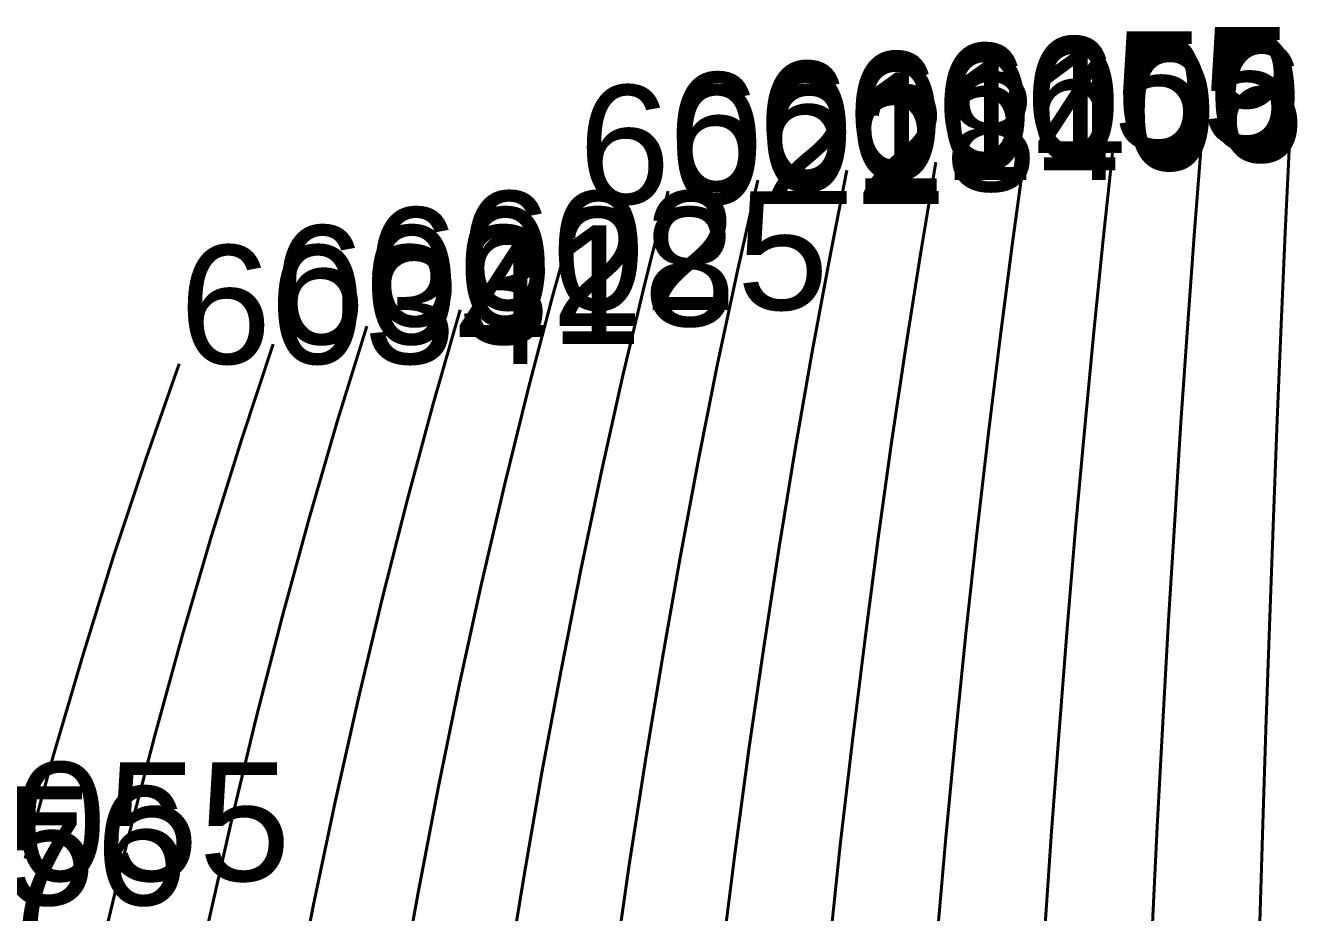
# Model space of a CAD drawing. Extents: x -25.3 to 28.3, y -25.5 to 26.5.
# Drawn here: x -11.76 to -1.09, y 19 to 26.48 of the extents above; entities that cross this region are included whole.
import ezdxf

# ---------------------------------------------------------------- set-up
doc = ezdxf.new("R2010")
doc.units = 0
doc.header["$MEASUREMENT"] = 0
doc.layers.add('Errors', color=12, linetype='CONTINUOUS')
doc.layers.add('UpperTendons', color=123, linetype='CONTINUOUS', lineweight=40)
doc.styles.get("Standard").update_dxf_attribs({"font": 'arial.ttf', "width": 40, "oblique": 50})

msp = doc.modelspace()

# ---------------------------------------------------------------- linework, layer by layer
at = {"layer": 'UpperTendons'}
for p, q in [((-2.68118, 24.67282, 24.96203), (-2.59938, 25.42876, 24.20045)), ((-1.91427, 24.70809, 24.99772), (-1.8557, 25.46292, 24.23296)), ((-1.14822, 24.73154, 25.02144), (-1.11303, 25.48563, 24.25457)), ((-4.21891, 24.56633, 24.8543), (-4.09125, 25.32556, 24.10223)), ((-3.44928, 24.62562, 24.91428), (-3.34443, 25.38302, 24.15692)), ((-4.99038, 24.49477, 24.7819), (-4.84021, 25.25616, 24.03619)), ((-5.764, 24.4107, 24.69684), (-5.59169, 25.1746, 23.95856)), ((-6.54006, 24.31386, 24.59886), (-6.34604, 25.08057, 23.86908)), ((-7.31886, 24.20392, 24.48764), (-7.1036, 24.97376, 23.76742)), ((-2.76045, 23.8941, 25.70004), (-2.68118, 24.67282, 24.96203)), ((-1.97103, 23.93031, 25.73898), (-1.91427, 24.70809, 24.99772)), ((-1.18233, 23.95439, 25.76488), (-1.14822, 24.73154, 25.02144)), ((-4.34252, 23.78483, 25.5825), (-4.21891, 24.56633, 24.8543)), ((-3.55085, 23.84566, 25.64793), (-3.44928, 24.62562, 24.91428)), ((-5.1357, 23.71144, 25.50357), (-4.99038, 24.49477, 24.7819)), ((-5.93065, 23.62528, 25.41089), (-5.764, 24.4107, 24.69684)), ((-6.72759, 23.52609, 25.3042), (-6.54006, 24.31386, 24.59886)), ((-7.52674, 23.41357, 25.18319), (-7.31886, 24.20392, 24.48764)), ((-8.32828, 23.28741, 25.04748), (-8.10063, 24.08055, 24.36282)), ((-9.13237, 23.14722, 24.89671), (-8.88561, 23.94334, 24.224)), ((-2.02595, 23.13032, 26.45607), (-1.97103, 23.93031, 25.73898)), ((-1.21534, 23.15491, 26.4842), (-1.18233, 23.95439, 25.76488)), ((-3.64905, 23.0439, 26.35722), (-3.55085, 23.84566, 25.64793)), ((-2.83711, 23.09335, 26.41379), (-2.76045, 23.8941, 25.70004)), ((-9.93914, 22.99261, 24.73041), (-9.67402, 23.79186, 24.07074)), ((-5.27607, 22.90699, 26.20063), (-5.1357, 23.71144, 25.50357)), ((-4.46197, 22.98183, 26.28624), (-4.34252, 23.78483, 25.5825)), ((-10.74869, 22.82313, 24.54812), (-10.46602, 23.62562, 23.90256)), ((-6.09152, 22.81916, 26.10018), (-5.93065, 23.62528, 25.41089)), ((-6.90849, 22.71812, 25.98461), (-6.72759, 23.52609, 25.3042)), ((-7.72712, 22.60359, 25.85361), (-7.52674, 23.41357, 25.18319)), ((-8.54752, 22.47528, 25.70685), (-8.32828, 23.28741, 25.04748)), ((-9.36977, 22.33283, 25.54392), (-9.13237, 23.14722, 24.89671)), ((-2.9111, 22.27133, 27.10265), (-2.83711, 23.09335, 26.41379)), ((-2.07896, 22.30887, 27.14834), (-2.02595, 23.13032, 26.45607)), ((-1.24721, 22.33385, 27.17873), (-1.21534, 23.15491, 26.4842)), ((-10.19395, 22.17589, 25.36441), (-9.93914, 22.99261, 24.73041)), ((-4.57717, 22.15814, 26.96491), (-4.46197, 22.98183, 26.28624)), ((-3.74379, 22.22112, 27.04155), (-3.64905, 23.0439, 26.35722)), ((-5.41137, 22.08222, 26.87252), (-5.27607, 22.90699, 26.20063)), ((-11.02005, 22.00404, 25.16785), (-10.74869, 22.82313, 24.54812)), ((-6.24649, 21.99319, 26.76417), (-6.09152, 22.81916, 26.10018)), ((-7.08263, 21.89082, 26.6396), (-6.90849, 22.71812, 25.98461)), ((-7.91986, 21.77488, 26.4985), (-7.72712, 22.60359, 25.85361)), ((-8.75822, 21.64508, 26.34054), (-8.54752, 22.47528, 25.70685)), ((-9.59772, 21.50112, 26.16535), (-9.36977, 22.33283, 25.54392)), ((-1.27792, 21.49198, 27.84783), (-1.24721, 22.33385, 27.17873)), ((-3.835, 21.37814, 27.70033), (-3.74379, 22.22112, 27.04155)), ((-2.98235, 21.42883, 27.766), (-2.9111, 22.27133, 27.10265)), ((-2.13002, 21.46675, 27.81514), (-2.07896, 22.30887, 27.14834)), ((-10.43835, 21.34266, 25.97252), (-10.19395, 22.17589, 25.36441)), ((-4.68803, 21.31457, 27.61796), (-4.57717, 22.15814, 26.96491)), ((-11.28003, 21.16934, 25.7616), (-11.02005, 22.00404, 25.16785)), ((-5.5415, 21.23798, 27.51872), (-5.41137, 22.08222, 26.87252)), ((-7.2499, 21.04506, 27.26874), (-7.08263, 21.89082, 26.6396)), ((-6.39545, 21.14821, 27.4024), (-6.24649, 21.99319, 26.76417)), ((-8.10486, 20.92831, 27.11747), (-7.91986, 21.77488, 26.4985)), ((-8.96028, 20.79771, 26.94825), (-8.75822, 21.64508, 26.34054)), ((-9.81612, 20.653, 26.76074), (-9.59772, 21.50112, 26.16535)), ((-2.17909, 20.60473, 28.45587), (-2.13002, 21.46675, 27.81514)), ((-1.30743, 20.63008, 28.49088), (-1.27792, 21.49198, 27.84783)), ((-3.92259, 20.51575, 28.33298), (-3.835, 21.37814, 27.70033)), ((-3.0508, 20.56665, 28.40327), (-2.98235, 21.42883, 27.766)), ((-10.67226, 20.49387, 26.55455), (-10.43835, 21.34266, 25.97252)), ((-4.79444, 20.45194, 28.24485), (-4.68803, 21.31457, 27.61796)), ((-11.52858, 20.31999, 26.32926), (-11.28003, 21.16934, 25.7616)), ((-6.53828, 20.28507, 28.0144), (-6.39545, 21.14821, 27.4024)), ((-5.66635, 20.37509, 28.13873), (-5.5415, 21.23798, 27.51872)), ((-7.41019, 20.18169, 27.87164), (-7.2499, 21.04506, 27.26874)), ((-8.282, 20.06477, 27.71017), (-8.10486, 20.92831, 27.11747)), ((-9.15361, 19.93409, 27.52969), (-8.96028, 20.79771, 26.94825)), ((-10.02488, 19.7894, 27.32986), (-9.81612, 20.653, 26.76074)), ((-1.33571, 19.74898, 29.10728), (-1.30743, 20.63008, 28.49088)), ((-4.00648, 19.63478, 28.93896), (-3.92259, 20.51575, 28.33298)), ((-3.11639, 19.6856, 29.01388), (-3.0508, 20.56665, 28.40327)), ((-2.22611, 19.72365, 29.06995), (-2.17909, 20.60473, 28.45587)), ((-10.89564, 19.63045, 27.11034), (-10.67226, 20.49387, 26.55455)), ((-4.89633, 19.57108, 28.84508), (-4.79444, 20.45194, 28.24485)), ((-11.76567, 19.45694, 26.87073), (-11.52858, 20.31999, 26.32926)), ((-5.78583, 19.49441, 28.73208), (-5.66635, 20.37509, 28.13873)), ((-6.6749, 19.40463, 28.59976), (-6.53828, 20.28507, 28.0144)), ((-7.5634, 19.3016, 28.4479), (-7.41019, 20.18169, 27.87164)), ((-8.4512, 19.18514, 28.27627), (-8.282, 20.06477, 27.71017)), ((-9.33811, 19.05508, 28.08458), (-9.15361, 19.93409, 27.52969)), ((-10.22393, 18.91121, 27.87252), (-10.02488, 19.7894, 27.32986)), ((-3.20035, 18.46682, 29.79555), (-3.11639, 19.6856, 29.01388)), ((-2.28167, 18.60364, 29.79494), (-2.22611, 19.72365, 29.06995)), ((-1.36734, 18.69377, 29.79452), (-1.33571, 19.74898, 29.10728)), ((-11.10841, 18.75329, 27.63978), (-10.89564, 19.63045, 27.11034)), ((-5.05755, 18.04706, 29.79538), (-4.89633, 19.57108, 28.84508)), ((-4.12507, 18.28195, 29.79587), (-4.00648, 19.63478, 28.93896)), ((-5.89986, 18.59677, 29.29833), (-5.78583, 19.49441, 28.73208)), ((-6.8052, 18.50774, 29.15807), (-6.6749, 19.40463, 28.59976)), ((-7.70944, 18.40563, 28.9972), (-7.5634, 19.3016, 28.4479)), ((-8.61236, 18.29029, 28.81549), (-8.4512, 19.18514, 28.27627)), ((-9.51371, 18.16157, 28.6127), (-9.33811, 19.05508, 28.08458))]:
    msp.add_line(p, q, dxfattribs=at)

# ---------------------------------------------------------------- texts
at = {"layer": 'Errors'}
for s, p in [('6002', (-3.34443, 25.38302, 24.15692)), ('5998', (-2.59938, 25.42876, 24.20045)), ('5994', (-1.8557, 25.46292, 24.23296)), ('6010', (-4.84021, 25.25616, 24.03619)), ('6006', (-4.09125, 25.32556, 24.10223)), ('6014', (-5.59169, 25.1746, 23.95856)), ('6018', (-6.34604, 25.08057, 23.86908)), ('6022', (-7.1036, 24.97376, 23.76742)), ('6025', (-8.10063, 24.08055, 24.36282)), ('6028', (-8.88561, 23.94334, 24.224)), ('6031', (-9.67402, 23.79186, 24.07074)), ('6034', (-10.46602, 23.62562, 23.90256)), ('6055', (-12.63474, 19.26859, 26.61061)), ('6056', (-13.50252, 19.06507, 26.32954)), ('6057', (-14.36867, 18.84605, 26.02706))]:
    msp.add_text(s, height=1, dxfattribs=at).set_placement(p)

doc.saveas('drawing.dxf')
